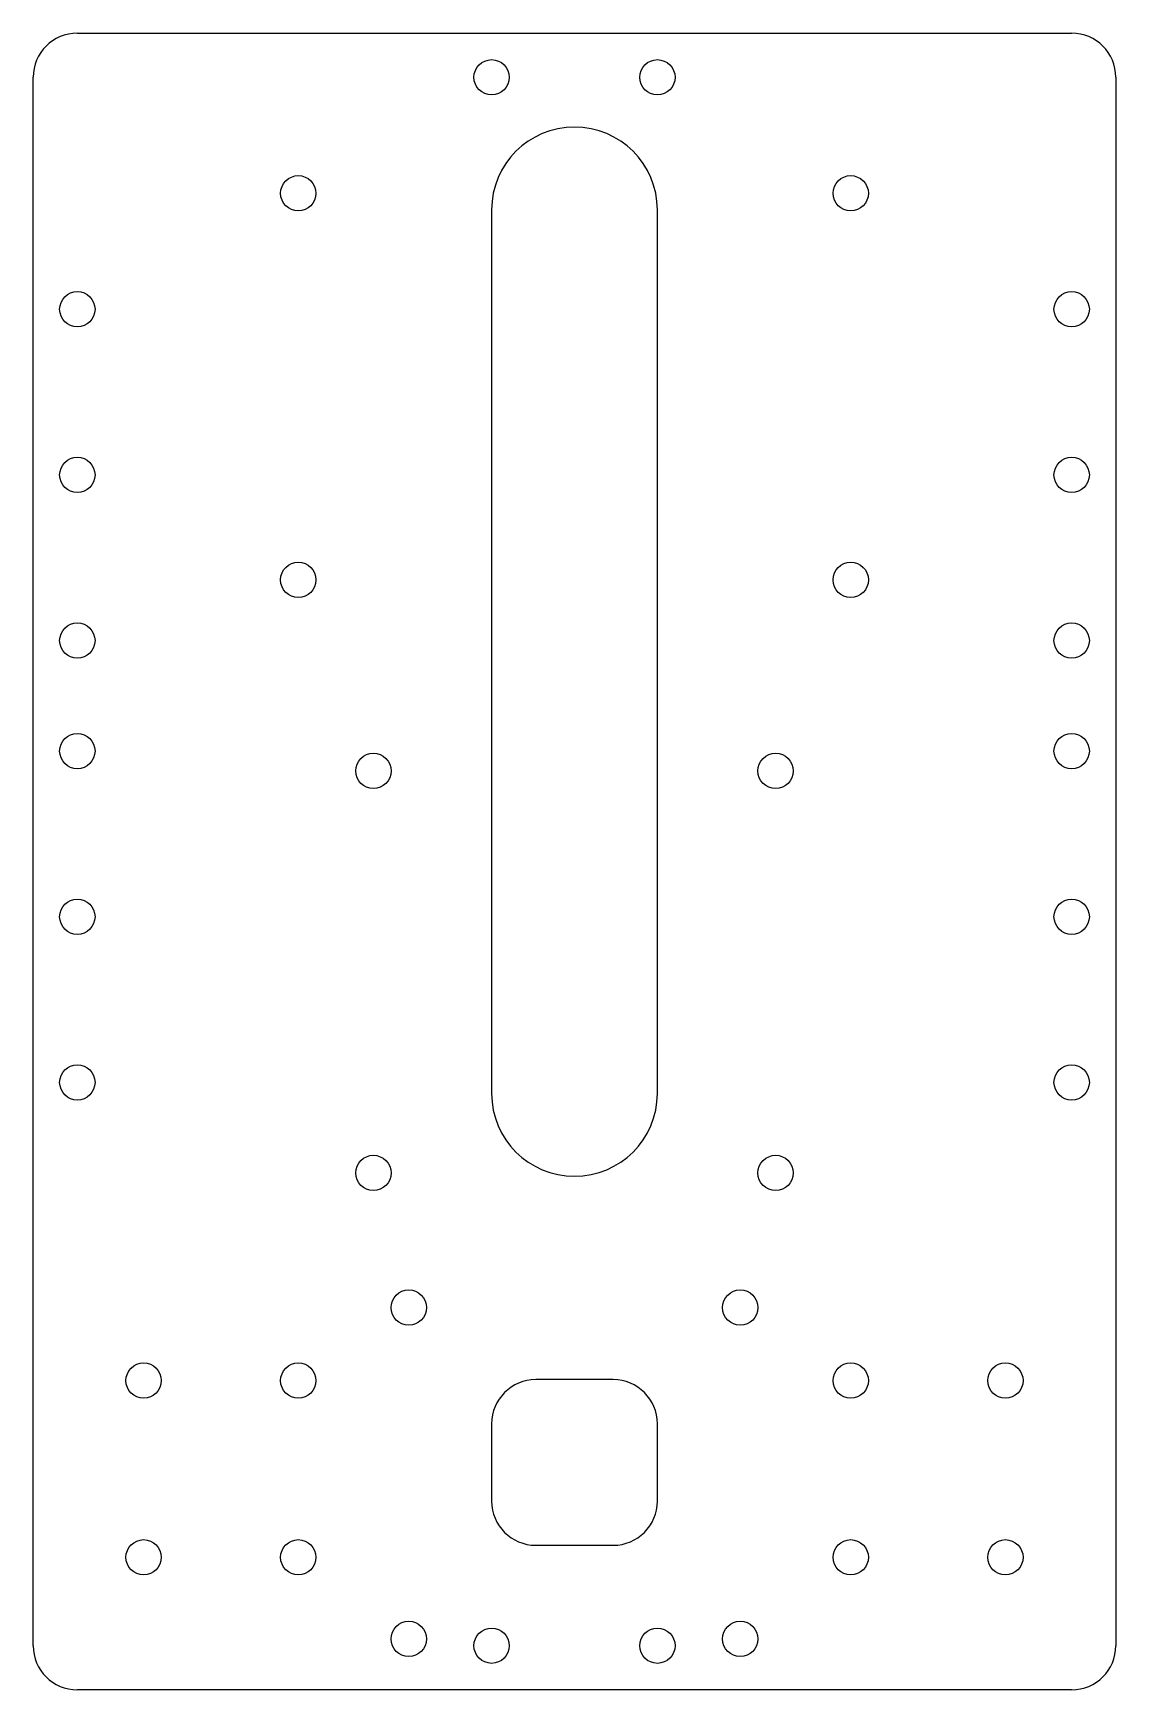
# Model space of a CAD drawing. Header units: millimetres. Extents: x -49 to 49, y -75 to 75.
import ezdxf

# ---------------------------------------------------------------- set-up
doc = ezdxf.new("R2010")
doc.units = ezdxf.units.MM

msp = doc.modelspace()

# ---------------------------------------------------------------- linework, layer by layer
at = {"color": 7, "linetype": 'Continuous', "lineweight": 25}
for p, q in [((-45, 75), (45, 75)), ((-49, -71), (-49, 71)), ((49, 71), (49, -71)), ((-7.5, 59), (-7.5, -21)), ((7.5, -21), (7.5, 59)), ((3.5, -46.91), (-3.5, -46.91)), ((-7.5, -50.91), (-7.5, -57.91)), ((7.5, -57.91), (7.5, -50.91)), ((-3.5, -61.91), (3.5, -61.91)), ((45, -75), (-45, -75))]:
    msp.add_line(p, q, dxfattribs=at)
for centre in [(-7.5, 71), (7.5, 71), (-25, 60.5), (25, 60.5), (-45, 50), (45, 50), (-45, 35), (45, 35), (-25, 25.5), (25, 25.5), (-45, 20), (45, 20), (-45, 10), (45, 10), (-18.2, 8.2), (18.2, 8.2), (-45, -5), (45, -5), (-45, -20), (45, -20), (-18.2, -28.2), (18.2, -28.2), (-15, -40.39), (15, -40.39), (-39, -47), (-25, -47), (25, -47), (39, -47), (-39, -63), (-25, -63), (25, -63), (39, -63), (-15, -70.39), (15, -70.39), (-7.5, -71), (7.5, -71)]:
    msp.add_circle(centre, 1.6, dxfattribs=at)
for centre, radius, start, end in [((-45, 71), 4, 90, 180), ((45, 71), 4, 0, 90), ((0, 59), 7.5, 0, 180), ((0, -21), 7.5, 180, 0), ((-3.5, -50.91), 4, 90, 180), ((3.5, -50.91), 4, 0, 90), ((-3.5, -57.91), 4, 180, 270), ((3.5, -57.91), 4, 270, 0), ((-45, -71), 4, 180, 270), ((45, -71), 4, 270, 0)]:
    msp.add_arc(centre, radius, start, end, dxfattribs=at)

doc.saveas('drawing.dxf')
